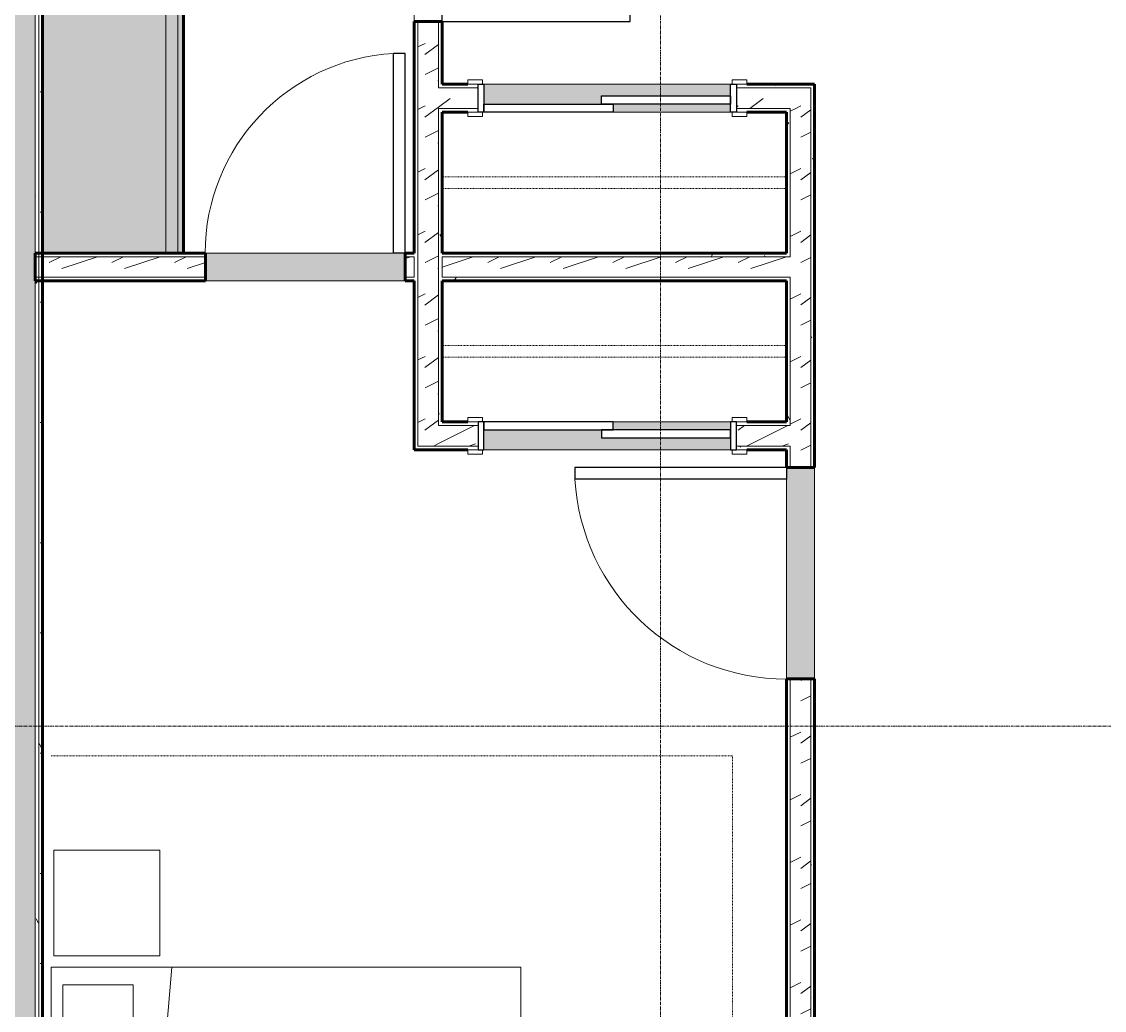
# Model space of a CAD drawing. Header units: inches. Extents: x -4061 to -1937, y 9836 to 11171.
# Drawn here: x -2936.1 to -2751.8, y 10118.8 to 10287.1 of the extents above; entities that cross this region are included whole.
import ezdxf

# ---------------------------------------------------------------- set-up
doc = ezdxf.new("R2010")
doc.units = ezdxf.units.IN
doc.header["$MEASUREMENT"] = 0
doc.linetypes.add('Dash', pattern=[0.25, 0.125, -0.125])
doc.linetypes.add('Grid Line 1_2_', pattern=[0.875, 0.5, -0.125, 0.125, -0.125])
for name, color, linetype, lineweight in [('0-1', 7, 'Continuous', 5), ('0-2', 250, 'Continuous', 9), ('A-DOOR-1', 250, 'Continuous', 9), ('A-DOOR-2', 50, 'Continuous', 30), ('A-DOOR-FRAM-1', 50, 'Continuous', 30), ('A-WALL', 113, 'Continuous', 18), ('A-WALL-1', 8, 'Continuous', 5), ('A-WALL-2', 10, 'Continuous', 60), ('A-WALL-3', 7, 'Continuous', 18), ('A-WALL-PATT-1', 250, 'Continuous', 9), ('A-WALL-PATT-2', 253, 'Continuous', 9), ('A-WALL-PATT-4', 111, 'Continuous', 9), ('I-FURN-1', 250, 'Continuous', 9), ('I-FURN-HDLN-1', 250, 'Dash', 9), ('I-WALL-2', 2, 'Continuous', 60), ('Q-CASE-1', 9, 'Continuous', 9), ('Q-CASE-2', 10, 'Continuous', 60), ('Q-CASE-3', 250, 'Continuous', 9), ('Q-CASE-HDLN-1', 250, 'Dash', 9), ('S-GRID-1', 1, 'Grid Line 1_2_', 9)]:
    doc.layers.add(name, color=color, linetype=linetype, lineweight=lineweight)
pattern_1 = [(0, (-127.185, -364.175), (20.48, 5.12), [0.845, -14.515, 0.845, -14.515, -81.92]), (0, (-127.185, -364.175), (20.48, 5.12), [-30.72, 0.845, -29.875, 0.845, -14.515, -35.84]), (0, (-127.185, -364.175), (20.48, 5.12), [-76.8, 0.845, -9.395, 0.845, -24.755]), (120, (-119.505, -361.615), (-14.67405, 15.1762003), [0.845, -14.515, 0.845, -14.515, -81.92]), (120, (-119.505, -361.615), (-14.67405, 15.1762003), [-30.72, 0.845, -29.875, 0.845, -14.515, -35.84]), (120, (-119.505, -361.615), (-14.67405, 15.1762003), [-76.8, 0.845, -9.395, 0.845, -24.755]), (240, (-116.945, -351.375), (-5.80595, -20.2962003), [0.845, -14.515, 0.845, -14.515, -81.92]), (240, (-116.945, -351.375), (-5.80595, -20.2962003), [-30.72, 0.845, -29.875, 0.845, -14.515, -35.84]), (240, (-116.945, -351.375), (-5.80595, -20.2962003), [-76.8, 0.845, -9.395, 0.845, -24.755])]
pattern_2 = [(216.87, (-122.92, -353.513), (31.9871619, 21.32545714), [5.331, -47.981]), (206.565, (-116.522, -356.711), (-10.662476, -10.6620098), [11.921, -11.921]), (198.435, (-116.522, -362.043), (-21.3244936, -10.6625869), [6.744, -26.974])]

# ---------------------------------------------------------------- blocks, each defined once
blk = doc.blocks.new('Single-Flush - 32_ x 84_-1372862-ENLARGED RCP - 3RD FLOOR PLAN - WEST')
at = {"layer": 'A-DOOR-1'}
blk.add_arc((16, 2.37), 32.07, 93.5759, 180, dxfattribs=at)
at = {"layer": 'A-DOOR-2'}
for p, q in [((14, 2.37), (14, 34.38)), ((16, 34.38), (14, 34.38)), ((16, 2.37), (16, 34.38)), ((16, 2.37), (14, 2.37))]:
    blk.add_line(p, q, dxfattribs=at)
blk = doc.blocks.new('Single-Flush - 36_ x 84_-1372839-ENLARGED RCP - 3RD FLOOR PLAN - WEST')
at = {"layer": 'A-DOOR-1'}
blk.add_arc((18, 2.37), 36.07, 93.1789, 180, dxfattribs=at)
at = {"layer": 'A-DOOR-2'}
for p, q in [((16, 2.37), (16, 38.39)), ((18, 38.39), (16, 38.39)), ((18, 2.37), (18, 38.39)), ((18, 2.37), (16, 2.37))]:
    blk.add_line(p, q, dxfattribs=at)
blk = doc.blocks.new('FOLDING_SLIDING CLOSET - 42_ x 80_-1372832-ENLARGED RCP - 3RD FLOOR PLAN - WEST')
at = {"layer": 'A-DOOR-1'}
for p, q in [((-21.25, 3), (-23.75, 3)), ((-23.75, 3), (-23.75, 2.25)), ((-23.75, 2.25), (-21.25, 2.25)), ((-21.25, 2.25), (-21.25, 3)), ((23.75, 3), (21.25, 3)), ((21.25, 3), (21.25, 2.25)), ((21.25, 2.25), (23.75, 2.25)), ((23.75, 2.25), (23.75, 3)), ((-21.25, -2.5), (-23.75, -2.5)), ((-23.75, -2.5), (-23.75, -3.25)), ((-23.75, -3.25), (-21.25, -3.25)), ((-21.25, -3.25), (-21.25, -2.5)), ((23.75, -2.5), (21.25, -2.5)), ((21.25, -2.5), (21.25, -3.25)), ((21.25, -3.25), (23.75, -3.25)), ((23.75, -3.25), (23.75, -2.5))]:
    blk.add_line(p, q, dxfattribs=at)
at = {"layer": 'A-DOOR-2'}
for p, q in [((1, 2.25), (-21, 2.25)), ((-21, 2.25), (-21, 0.88)), ((1, 0.88), (1, 2.25)), ((-21, 0.88), (1, 0.88)), ((21, 0.88), (-1, 0.88)), ((-1, 0.88), (-1, -0.5)), ((21, -0.5), (21, 0.88)), ((-1, -0.5), (21, -0.5))]:
    blk.add_line(p, q, dxfattribs=at)
at = {"layer": 'A-DOOR-FRAM-1'}
for p, q in [((-21, 2.25), (-22, 2.25)), ((-22, 2.25), (-22, -2.5)), ((-21, -2.5), (-21, 2.25)), ((21, 2.25), (21, -2.5)), ((22, 2.25), (21, 2.25)), ((22, -2.5), (22, 2.25)), ((-22, -2.5), (-21, -2.5)), ((21, -2.5), (22, -2.5))]:
    blk.add_line(p, q, dxfattribs=at)
blk = doc.blocks.new('OD_CW_Closet - OD_CW_Closet-2122605-ENLARGED RCP - 3RD FLOOR PLAN - WEST')
at = {"layer": 'Q-CASE-HDLN-1'}
for p, q in [((0.74, -11), (59.38, -11)), ((0.74, -13), (59.38, -13)), ((30.25, -24), (10.25, -24))]:
    blk.add_line(p, q, dxfattribs=at)
blk = doc.blocks.new('OD_CW_Closet - OD_CW_Closet-V5-ENLARGED RCP - 3RD FLOOR PLAN - WEST')
at = {"layer": 'Q-CASE-HDLN-1'}
for p, q in [((10.25, 0), (30.25, 0)), ((0.74, -11), (59.38, -11)), ((0.74, -13), (59.38, -13))]:
    blk.add_line(p, q, dxfattribs=at)
blk = doc.blocks.new('FOLDING_SLIDING CLOSET - 42_ x 80_-1372841-ENLARGED RCP - 3RD FLOOR PLAN - WEST')
at = {"layer": 'A-DOOR-1'}
for p, q in [((-23.75, 3.25), (-21.25, 3.25)), ((-23.75, 2.5), (-23.75, 3.25)), ((-21.25, 2.5), (-23.75, 2.5)), ((-21.25, 3.25), (-21.25, 2.5)), ((21.25, 3.25), (23.75, 3.25)), ((21.25, 2.5), (21.25, 3.25)), ((23.75, 2.5), (21.25, 2.5)), ((23.75, 3.25), (23.75, 2.5)), ((-23.75, -2.25), (-21.25, -2.25)), ((-23.75, -3), (-23.75, -2.25)), ((-21.25, -3), (-23.75, -3)), ((-21.25, -2.25), (-21.25, -3)), ((21.25, -2.25), (23.75, -2.25)), ((21.25, -3), (21.25, -2.25)), ((23.75, -3), (21.25, -3)), ((23.75, -2.25), (23.75, -3))]:
    blk.add_line(p, q, dxfattribs=at)
at = {"layer": 'A-DOOR-2'}
for p, q in [((-1, 0.5), (21, 0.5)), ((-1, -0.88), (-1, 0.5)), ((21, 0.5), (21, -0.88)), ((-21, -0.88), (1, -0.88)), ((-21, -2.25), (-21, -0.88)), ((21, -0.88), (-1, -0.88)), ((1, -0.88), (1, -2.25)), ((1, -2.25), (-21, -2.25))]:
    blk.add_line(p, q, dxfattribs=at)
at = {"layer": 'A-DOOR-FRAM-1'}
for p, q in [((-22, 2.5), (-21, 2.5)), ((-22, -2.25), (-22, 2.5)), ((-21, 2.5), (-21, -2.25)), ((21, 2.5), (22, 2.5)), ((21, -2.25), (21, 2.5)), ((22, 2.5), (22, -2.25)), ((-21, -2.25), (-22, -2.25)), ((22, -2.25), (21, -2.25))]:
    blk.add_line(p, q, dxfattribs=at)
blk = doc.blocks.new('Bed-Standard - King 78_ x 80_-1379907-ENLARGED RCP - 3RD FLOOR PLAN - WEST')
at = {"layer": 'I-FURN-1'}
for p, q in [((-28.31, 41.8), (49.69, 41.8)), ((-28.31, -38.2), (-28.31, 41.8)), ((49.69, 41.8), (49.69, -38.2)), ((49.69, -24.2), (-28.31, -17.63)), ((-25.31, -24.2), (46.69, -24.2)), ((-25.31, -36.2), (-25.31, -24.2)), ((46.69, -36.2), (46.69, -24.2)), ((-25.31, -36.2), (46.69, -36.2)), ((49.69, -38.2), (-28.31, -38.2))]:
    blk.add_line(p, q, dxfattribs=at)
at = {"layer": 'I-FURN-HDLN-1'}
for p, q in [((-64.31, 77.8), (73.69, 77.8)), ((-64.31, -38.2), (-64.31, 77.8)), ((73.69, 77.8), (73.69, -38.2))]:
    blk.add_line(p, q, dxfattribs=at)
blk = doc.blocks.new('Table-Night Stand - 18_ x 18_ x 24_-1372838-ENLARGED RCP - 3RD FLOOR PLAN - WEST')
at = {"layer": 'I-FURN-1'}
for p, q in [((0.15, 0), (18.15, 0)), ((0.15, -18), (0.15, 0)), ((18.15, 0), (18.15, -18)), ((18.15, -18), (0.15, -18))]:
    blk.add_line(p, q, dxfattribs=at)
blk = doc.blocks.new('OD_CW_Base Cabinet - OD_CW_Base Cabinet-1913675-ENLARGED RCP - 3RD FLOOR PLAN - WEST')
at = {"layer": 'Q-CASE-1'}
for points in [[(0.74, 3), (59.14, 3), (59.14, 24), (0.74, 24), (0.74, 6.56)], [(59.14, 1), (59.14, 3), (0.74, 3), (0.74, 1), (24, 1)], [(24, 0), (59.14, 0), (59.14, 1), (0.74, 1), (0.74, 0), (8.67, 0)]]:
    blk.add_hatch(color=256, dxfattribs=at).paths.add_polyline_path(points, flags=0)
at = {"layer": 'Q-CASE-2'}
for p, q in [((59.14, 24), (0.74, 24)), ((0.74, 24), (0.74, 0)), ((59.14, 0), (59.14, 24)), ((0.74, 0), (59.14, 0))]:
    blk.add_line(p, q, dxfattribs=at)
at = {"layer": 'Q-CASE-3'}
for p, q in [((0.74, 24), (0.74, 3)), ((0.74, 24), (59.14, 24)), ((59.14, 3), (59.14, 24)), ((0.74, 3), (0.74, 1)), ((0.74, 3), (59.14, 3)), ((59.14, 1), (59.14, 3)), ((0.74, 1), (0.74, 0)), ((0.74, 1), (59.14, 1)), ((0.74, 1), (59.14, 1)), ((0.74, 0), (59.14, 0)), ((59.14, 0), (59.14, 1))]:
    blk.add_line(p, q, dxfattribs=at)
blk = doc.blocks.new('Single-Flush - 34_ x 84_-1372840-ENLARGED RCP - 3RD FLOOR PLAN - WEST')
at = {"layer": 'A-DOOR-1'}
blk.add_arc((17, 2.37), 34.07, 93.3657, 180, dxfattribs=at)
at = {"layer": 'A-DOOR-2'}
for p, q in [((15, 2.37), (15, 36.38)), ((17, 36.38), (15, 36.38)), ((17, 2.37), (17, 36.38)), ((17, 2.37), (15, 2.37))]:
    blk.add_line(p, q, dxfattribs=at)
blk = doc.blocks.new('CTR - 1st Phase - Unit Layouts_rvt-1-ENLARGED RCP - 3RD FLOOR PLAN - WEST')
at = {"layer": 'A-WALL-1'}
h = blk.add_hatch(color=256, dxfattribs=at)
h.paths.add_polyline_path([(-2815.39, 10271.74), (-2815.39, 10273.11), (-2835.39, 10273.11), (-2835.39, 10271.74), (-2829.06, 10271.74)], flags=0)
h.paths.add_polyline_path([(-2837.39, 10273.11), (-2837.39, 10274.49), (-2815.39, 10274.49), (-2815.39, 10276.49), (-2857.39, 10276.49), (-2857.39, 10273.11)], flags=0)
for points in [[(-2904.77, 10242.99), (-2870.77, 10242.99), (-2870.77, 10247.74), (-2904.77, 10247.74), (-2904.77, 10243.61)], [(-2801.12, 10175.24), (-2801.12, 10211.24), (-2805.87, 10211.24), (-2805.87, 10175.24), (-2801.75, 10175.24)]]:
    blk.add_hatch(color=256, dxfattribs=at).paths.add_polyline_path(points, flags=0)
h = blk.add_hatch(color=256, dxfattribs=at)
h.paths.add_polyline_path([(-2857.39, 10214.24), (-2815.39, 10214.24), (-2815.39, 10216.24), (-2837.39, 10216.24), (-2837.39, 10217.61), (-2857.39, 10217.61)], flags=0)
h.paths.add_polyline_path([(-2835.39, 10217.61), (-2815.39, 10217.61), (-2815.39, 10218.99), (-2835.39, 10218.99)], flags=0)
at = {"layer": 'A-WALL-PATT-1'}
h = blk.add_hatch(dxfattribs=at)
h.set_pattern_fill('FP_1', color=256, style=0, pattern_type=2)
h.set_pattern_definition(pattern_1)
h.paths.add_polyline_path([(-2864.51, 10218.36), (-2864.51, 10272.36), (-2865.14, 10272.36), (-2865.14, 10218.36)], flags=0)
h.paths.add_polyline_path([(-2865.14, 10275.86), (-2864.51, 10275.86), (-2864.51, 10287.14), (-2865.14, 10287.14), (-2865.14, 10276.22)], flags=0)
h.paths.add_polyline_path([(-2864.51, 10319.14), (-2864.51, 10342.39), (-2865.14, 10342.39), (-2865.14, 10319.14)], flags=0)
h.paths.add_polyline_path([(-2865.14, 10345.89), (-2864.51, 10345.89), (-2864.51, 10376.14), (-2865.14, 10376.14), (-2865.14, 10348.1)], flags=0)
h = blk.add_hatch(dxfattribs=at)
h.set_pattern_fill('FP_1', color=256, style=0, pattern_type=2)
h.set_pattern_definition(pattern_1)
h.paths.add_polyline_path([(-2812.64, 10275.86), (-2801.12, 10275.86), (-2801.12, 10276.49), (-2814.39, 10276.49), (-2814.39, 10275.86)], flags=0)
h.paths.add_polyline_path([(-2859.72, 10275.86), (-2858.39, 10275.86), (-2858.39, 10276.49), (-2864.51, 10276.49), (-2864.51, 10275.86), (-2864.48, 10275.86)], flags=0)
h = blk.add_hatch(dxfattribs=at)
h.set_pattern_fill('FP_1', color=256, style=0, pattern_type=2)
h.set_pattern_definition(pattern_1)
h.paths.add_polyline_path([(-2801.12, 9988.44), (-2801.12, 10175.24), (-2801.75, 10175.24), (-2801.75, 9988.44)], flags=0)
h.paths.add_polyline_path([(-2801.75, 10211.24), (-2801.12, 10211.24), (-2801.12, 10275.86), (-2801.75, 10275.86), (-2801.75, 10243.61)], flags=0)
h = blk.add_hatch(dxfattribs=at)
h.set_pattern_fill('FP_1', color=256, style=0, pattern_type=2)
h.set_pattern_definition(pattern_1)
h.paths.add_polyline_path([(-2805.25, 9988.44), (-2805.25, 10175.24), (-2805.87, 10175.24), (-2805.87, 9988.44)], flags=0)
h.paths.add_polyline_path([(-2805.87, 10211.24), (-2805.25, 10211.24), (-2805.25, 10214.86), (-2805.87, 10214.86), (-2805.87, 10214.24)], flags=0)
h.paths.add_polyline_path([(-2805.25, 10218.36), (-2805.25, 10243.61), (-2805.87, 10243.61), (-2805.87, 10218.36)], flags=0)
h.paths.add_polyline_path([(-2805.25, 10247.11), (-2805.25, 10271.74), (-2805.87, 10271.74), (-2805.87, 10247.11)], flags=0)
h = blk.add_hatch(dxfattribs=at)
h.set_pattern_fill('FP_1', color=256, style=0, pattern_type=2)
h.set_pattern_definition(pattern_1)
h.paths.add_polyline_path([(-2829.06, 10247.11), (-2805.87, 10247.11), (-2805.87, 10247.74), (-2864.51, 10247.74), (-2864.51, 10247.11), (-2858.39, 10247.11)], flags=0)
h.paths.add_polyline_path([(-2869.26, 10247.11), (-2869.26, 10247.74), (-2870.77, 10247.74), (-2870.77, 10247.11)], flags=0)
h.paths.add_polyline_path([(-2908.52, 10247.11), (-2904.77, 10247.11), (-2904.77, 10247.74), (-2932.52, 10247.71), (-2932.52, 10247.11), (-2909.52, 10247.11)], flags=0)
h = blk.add_hatch(dxfattribs=at)
h.set_pattern_fill('FP_1', color=256, style=0, pattern_type=2)
h.set_pattern_definition(pattern_1)
h.paths.add_polyline_path([(-2859.72, 10242.99), (-2805.87, 10242.99), (-2805.87, 10243.61), (-2864.51, 10243.61), (-2864.51, 10242.99)], flags=0)
h.paths.add_polyline_path([(-2869.26, 10242.99), (-2869.26, 10243.61), (-2870.77, 10243.61), (-2870.77, 10242.99)], flags=0)
h.paths.add_polyline_path([(-2921.03, 10242.99), (-2904.77, 10242.99), (-2904.77, 10243.61), (-2932.52, 10243.61), (-2932.52, 10242.99)], flags=0)
h = blk.add_hatch(dxfattribs=at)
h.set_pattern_fill('FP_1', color=256, style=0, pattern_type=2)
h.set_pattern_definition(pattern_1)
h.paths.add_polyline_path([(-2858.39, 10214.24), (-2858.39, 10214.86), (-2868.64, 10214.86), (-2868.62, 10214.24), (-2859.72, 10214.24)], flags=0)
h.paths.add_polyline_path([(-2805.87, 10214.24), (-2805.87, 10214.86), (-2814.39, 10214.86), (-2814.39, 10214.24), (-2812.64, 10214.24)], flags=0)
at = {"layer": 'A-WALL-PATT-2'}
h = blk.add_hatch(dxfattribs=at)
h.set_pattern_fill('FP_2', color=256, style=0, pattern_type=2)
h.set_pattern_definition(pattern_2)
h.paths.add_polyline_path([(-2865.22, 10214.86), (-2865.14, 10214.86), (-2865.14, 10287.14), (-2868.64, 10287.14), (-2868.64, 10214.86), (-2865.23, 10214.86)], flags=0)
h.paths.add_polyline_path([(-2868.64, 10319.14), (-2865.14, 10319.14), (-2865.14, 10377.39), (-2868.64, 10377.39), (-2868.64, 10322.22)], flags=0)
h = blk.add_hatch(dxfattribs=at)
h.set_pattern_fill('FP_2', color=256, style=0, pattern_type=2)
h.set_pattern_definition(pattern_2)
h.paths.add_polyline_path([(-2814.39, 10272.36), (-2801.75, 10272.36), (-2801.75, 10275.86), (-2814.39, 10275.86)], flags=0)
h.paths.add_polyline_path([(-2858.39, 10272.36), (-2858.39, 10275.86), (-2865.14, 10275.86), (-2865.14, 10272.36), (-2859.72, 10272.36)], flags=0)
h = blk.add_hatch(dxfattribs=at)
h.set_pattern_fill('FP_2', color=256, style=0, pattern_type=2)
h.set_pattern_definition(pattern_2)
h.paths.add_polyline_path([(-2805.25, 9988.44), (-2801.75, 9988.44), (-2801.75, 10175.24), (-2805.25, 10175.24), (-2805.25, 9988.67)], flags=0)
h.paths.add_polyline_path([(-2805.25, 10211.24), (-2801.75, 10211.24), (-2801.76, 10272.36), (-2805.25, 10272.36), (-2805.25, 10214.86)], flags=0)
h = blk.add_hatch(dxfattribs=at)
h.set_pattern_fill('FP_2', color=256, style=0, pattern_type=2)
h.set_pattern_definition(pattern_2)
h.paths.add_polyline_path([(-2829.06, 10243.61), (-2805.25, 10243.61), (-2805.25, 10247.11), (-2864.51, 10247.11), (-2864.51, 10243.61), (-2859.72, 10243.61)], flags=0)
h.paths.add_polyline_path([(-2904.77, 10243.61), (-2904.77, 10247.11), (-2932.52, 10247.11), (-2932.52, 10243.61), (-2921.03, 10243.61)], flags=0)
h.paths.add_polyline_path([(-2870.77, 10243.61), (-2869.26, 10243.61), (-2869.26, 10247.11), (-2870.77, 10247.11), (-2870.77, 10245.59)], flags=0)
h = blk.add_hatch(dxfattribs=at)
h.set_pattern_fill('FP_2', color=256, style=0, pattern_type=2)
h.set_pattern_definition(pattern_2)
h.paths.add_polyline_path([(-2805.87, 10214.86), (-2805.25, 10214.86), (-2805.25, 10218.36), (-2814.39, 10218.36), (-2814.39, 10214.86)], flags=0)
h.paths.add_polyline_path([(-2858.39, 10214.86), (-2858.39, 10218.36), (-2865.14, 10218.36), (-2865.14, 10214.86), (-2859.72, 10214.86)], flags=0)
at = {"layer": 'A-WALL-2'}
for p, q in [((-2869.26, 10247.74), (-2869.26, 10287.14)), ((-2869.26, 10287.14), (-2864.51, 10287.14)), ((-2864.51, 10287.14), (-2864.51, 10276.49)), ((-2864.51, 10276.49), (-2860.14, 10276.49)), ((-2812.64, 10276.49), (-2801.12, 10276.49)), ((-2801.12, 10276.49), (-2801.12, 10275.86)), ((-2801.12, 10275.86), (-2801.12, 10271.74)), ((-2860.14, 10271.74), (-2864.51, 10271.74)), ((-2864.51, 10271.74), (-2864.51, 10247.74)), ((-2805.87, 10271.74), (-2812.64, 10271.74)), ((-2805.87, 10247.74), (-2805.87, 10271.74)), ((-2801.12, 10271.74), (-2801.12, 10211.24)), ((-2933.77, 10247.74), (-2932.52, 10247.74)), ((-2933.77, 10242.99), (-2933.77, 10247.74)), ((-2908.52, 10247.74), (-2904.77, 10247.74)), ((-2904.77, 10247.74), (-2904.77, 10242.99)), ((-2870.77, 10247.74), (-2869.26, 10247.74)), ((-2870.77, 10242.99), (-2870.77, 10247.74)), ((-2864.51, 10247.74), (-2805.87, 10247.74)), ((-2904.77, 10242.99), (-2933.77, 10242.99)), ((-2869.26, 10242.99), (-2870.77, 10242.99)), ((-2869.26, 10214.24), (-2869.26, 10242.99)), ((-2864.51, 10242.99), (-2864.51, 10218.99)), ((-2805.87, 10242.99), (-2864.51, 10242.99)), ((-2805.87, 10218.99), (-2805.87, 10242.99)), ((-2864.51, 10218.99), (-2860.14, 10218.99)), ((-2812.64, 10218.99), (-2805.87, 10218.99)), ((-2868.64, 10214.24), (-2869.26, 10214.24)), ((-2864.51, 10214.24), (-2868.64, 10214.24)), ((-2860.14, 10214.24), (-2864.51, 10214.24)), ((-2805.87, 10214.24), (-2812.64, 10214.24)), ((-2805.87, 10211.24), (-2805.87, 10214.24)), ((-2801.12, 10211.24), (-2805.87, 10211.24)), ((-2805.87, 9988.44), (-2805.87, 10175.24)), ((-2805.87, 10175.24), (-2801.12, 10175.24)), ((-2801.12, 10175.24), (-2801.12, 9988.44))]:
    blk.add_line(p, q, dxfattribs=at)
at = {"layer": 'A-WALL-3'}
for p, q in [((-2869.26, 10319.14), (-2869.26, 10287.14)), ((-2864.51, 10287.14), (-2864.51, 10319.14)), ((-2868.64, 10287.14), (-2868.64, 10214.86)), ((-2865.14, 10287.14), (-2865.14, 10275.86)), ((-2865.14, 10275.86), (-2864.51, 10275.86)), ((-2864.51, 10275.86), (-2858.39, 10275.86)), ((-2815.39, 10276.49), (-2857.39, 10276.49)), ((-2814.39, 10275.86), (-2801.75, 10275.86)), ((-2801.75, 10272.36), (-2801.75, 10275.86)), ((-2865.14, 10272.36), (-2864.51, 10272.36)), ((-2865.14, 10272.36), (-2865.14, 10218.36)), ((-2864.51, 10272.36), (-2858.39, 10272.36)), ((-2814.39, 10272.36), (-2805.25, 10272.36)), ((-2805.25, 10271.74), (-2805.25, 10272.36)), ((-2801.75, 10271.74), (-2801.75, 10272.36)), ((-2835.39, 10271.74), (-2815.39, 10271.74)), ((-2805.25, 10247.11), (-2805.25, 10271.74)), ((-2801.75, 10211.24), (-2801.75, 10271.74)), ((-2904.77, 10247.11), (-2933.77, 10247.11)), ((-2870.77, 10247.74), (-2904.77, 10247.74)), ((-2869.26, 10247.11), (-2870.77, 10247.11)), ((-2869.26, 10243.61), (-2869.26, 10247.11)), ((-2869.26, 10247.11), (-2869.26, 10243.61)), ((-2864.51, 10247.11), (-2864.51, 10243.61)), ((-2805.87, 10247.11), (-2864.51, 10247.11)), ((-2864.51, 10243.61), (-2864.51, 10247.11)), ((-2805.25, 10247.11), (-2805.87, 10247.11)), ((-2904.77, 10243.61), (-2933.77, 10243.61)), ((-2904.77, 10242.99), (-2870.77, 10242.99)), ((-2869.26, 10243.61), (-2870.77, 10243.61)), ((-2805.87, 10243.61), (-2864.51, 10243.61)), ((-2805.25, 10243.61), (-2805.87, 10243.61)), ((-2805.25, 10218.36), (-2805.25, 10243.61)), ((-2815.39, 10218.99), (-2835.39, 10218.99)), ((-2865.14, 10218.36), (-2864.51, 10218.36)), ((-2858.39, 10218.36), (-2864.51, 10218.36)), ((-2805.87, 10218.36), (-2814.39, 10218.36)), ((-2805.25, 10218.36), (-2805.87, 10218.36)), ((-2868.64, 10214.86), (-2865.14, 10214.86)), ((-2865.14, 10214.86), (-2864.51, 10214.86)), ((-2858.39, 10214.86), (-2864.51, 10214.86)), ((-2857.39, 10214.24), (-2815.39, 10214.24)), ((-2805.87, 10214.86), (-2814.39, 10214.86)), ((-2805.25, 10214.86), (-2805.87, 10214.86)), ((-2805.25, 10211.24), (-2805.25, 10214.86)), ((-2805.87, 10211.24), (-2805.87, 10175.24)), ((-2801.12, 10175.24), (-2801.12, 10211.24)), ((-2805.25, 9988.44), (-2805.25, 10175.24)), ((-2801.75, 9988.44), (-2801.75, 10175.24))]:
    blk.add_line(p, q, dxfattribs=at)
at = {"layer": '0-2'}
for name, p, rotation in [('Single-Flush - 32_ x 84_-1372862-ENLARGED RCP - 3RD FLOOR PLAN - WEST', (-2866.89, 10303.14), 269.9999999999873), ('OD_CW_Base Cabinet - OD_CW_Base Cabinet-1913675-ENLARGED RCP - 3RD FLOOR PLAN - WEST', (-2908.52, 10247), 89.99999999996913), ('OD_CW_Closet - OD_CW_Closet-2122605-ENLARGED RCP - 3RD FLOOR PLAN - WEST', (-2805.14, 10247.74), 180), ('OD_CW_Closet - OD_CW_Closet-V5-ENLARGED RCP - 3RD FLOOR PLAN - WEST', (-2805.14, 10218.99), 180), ('Single-Flush - 36_ x 84_-1372839-ENLARGED RCP - 3RD FLOOR PLAN - WEST', (-2803.5, 10193.24), 89.99999999998292), ('Bed-Standard - King 78_ x 80_-1379907-ENLARGED RCP - 3RD FLOOR PLAN - WEST', (-2892.88, 10097.8), 270.0000000000786), ('Table-Night Stand - 18_ x 18_ x 24_-1372838-ENLARGED RCP - 3RD FLOOR PLAN - WEST', (-2912.59, 10146.19), 270.0000000000786)]:
    blk.add_blockref(name, p, dxfattribs=dict(at, rotation=rotation))
for name, p in [('Single-Flush - 34_ x 84_-1372840-ENLARGED RCP - 3RD FLOOR PLAN - WEST', (-2887.77, 10245.36)), ('FOLDING_SLIDING CLOSET - 42_ x 80_-1372841-ENLARGED RCP - 3RD FLOOR PLAN - WEST', (-2836.39, 10273.99)), ('FOLDING_SLIDING CLOSET - 42_ x 80_-1372832-ENLARGED RCP - 3RD FLOOR PLAN - WEST', (-2836.39, 10216.74))]:
    blk.add_blockref(name, p, dxfattribs=at)
blk = doc.blocks.new('CTR - 1st Phase - Shell_rvt-1-ENLARGED RCP - 3RD FLOOR PLAN - WEST')
at = {"layer": 'S-GRID-1'}
for p, q in [((-2827.32, 9836.18), (-2827.32, 11138.35)), ((-1936.83, 10167.19), (-4027.88, 10167.19))]:
    blk.add_line(p, q, dxfattribs=at)

msp = doc.modelspace()

# ---------------------------------------------------------------- hatches: boundary and pattern name
at = {"layer": 'A-WALL-PATT-4'}
h = msp.add_hatch(dxfattribs=at)
h.set_pattern_fill('FP_4', color=256, style=0, pattern_type=2)
h.set_pattern_definition([(161.57, (-126.865, -363.855), (-2.560496185, -0.000537386), [0, -18.214, 2.022, 0]), (18.43, (-127.505, -363.855), (-2.560496185, 0.000537386), [0, -18.214, 2.022, 0]), (108.43, (-126.865, -363.855), (1.27922091, -6.400876726), [6.07, -14.166]), (71.57, (-127.505, -363.855), (1.27922091, 6.400876726), [6.07, -14.166])])
h.paths.add_polyline_path([(-2937.27, 9988.81), (-2933.77, 9988.81), (-2933.77, 10377.39), (-2937.27, 10377.39), (-2937.27, 9989.06)], flags=0)
h = msp.add_hatch(dxfattribs=at)
h.set_pattern_fill('FP_1', color=256, style=0, pattern_type=2)
h.set_pattern_definition(pattern_1)
h.paths.add_polyline_path([(-2933.77, 9988.81), (-2933.15, 9988.81), (-2933.15, 10376.76), (-2933.77, 10376.76), (-2933.77, 9989.06)], flags=0)
h = msp.add_hatch(dxfattribs=at)
h.set_pattern_fill('FP_1', color=256, style=0, pattern_type=2)
h.set_pattern_definition(pattern_1)
h.paths.add_polyline_path([(-2933.15, 9988.81), (-2932.52, 9988.81), (-2932.52, 10376.14), (-2933.15, 10376.14), (-2933.15, 9989.06)], flags=0)

# ---------------------------------------------------------------- linework, layer by layer
at = {"layer": 'A-WALL'}
for p, q in [((-2933.77, 9988.81), (-2933.77, 10377.39)), ((-2933.15, 9988.81), (-2933.15, 10376.76))]:
    msp.add_line(p, q, dxfattribs=at)
at = {"layer": 'I-WALL-2'}
msp.add_line((-2932.52, 10247.74), (-2932.52, 9988.81), dxfattribs=at)

# ---------------------------------------------------------------- block references
at = {"layer": '0-1'}
for name in ['CTR - 1st Phase - Shell_rvt-1-ENLARGED RCP - 3RD FLOOR PLAN - WEST', 'CTR - 1st Phase - Unit Layouts_rvt-1-ENLARGED RCP - 3RD FLOOR PLAN - WEST']:
    msp.add_blockref(name, (0, 0), dxfattribs=at)

doc.saveas('drawing.dxf')
